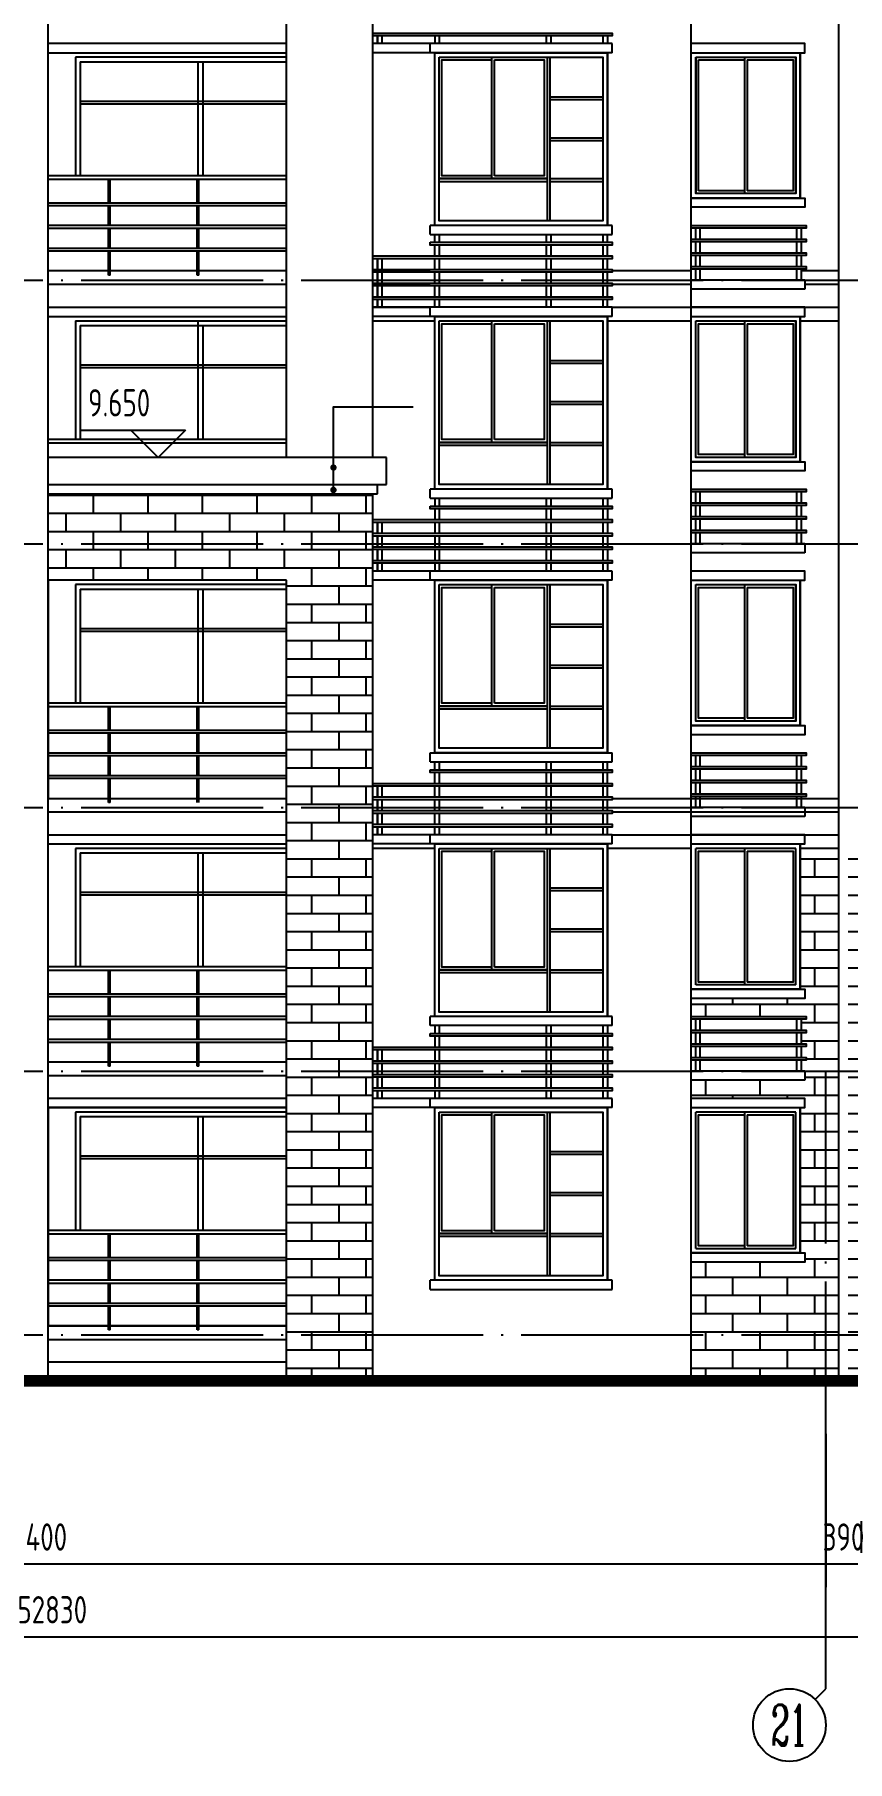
# Model space of a CAD drawing. Extents: x -726032 to 135930, y -151624 to 587044.
# Drawn here: x -485553 to -476615, y 290737 to 309728 of the extents above; entities that cross this region are included whole.
import ezdxf
from ezdxf.enums import TextEntityAlignment as Align

# ---------------------------------------------------------------- set-up
doc = ezdxf.new("R2010")
doc.units = 0
doc.header["$LTSCALE"] = 1000
doc.header["$MEASUREMENT"] = 0
doc.linetypes.add('DOTE', pattern=[2.42, 2, -0.2, 0.02, -0.2])
doc.layers.get('0').update_dxf_attribs({"linetype": 'CONTINUOUS'})
doc.layers.get('DEFPOINTS').update_dxf_attribs({"color": 1, "linetype": 'CONTINUOUS'})
for name, color, linetype in [('AXIS', 245, 'CONTINUOUS'), ('AXIS_TEXT', 7, 'CONTINUOUS'), ('DOTE', 8, 'DOTE'), ('PUB_DIM', 245, 'CONTINUOUS'), ('WINDOW', 155, 'CONTINUOUS'), ('引线', 213, 'CONTINUOUS'), ('栏杆', 126, 'CONTINUOUS'), ('装饰线', 252, 'CONTINUOUS')]:
    doc.layers.add(name, color=color, linetype=linetype)
doc.styles.add('COMPLEX', font='COMPLEX')
doc.styles.add('DIM_FONT', font='isocp.shx', dxfattribs={"width": 0.8})
doc.dimstyles.new('DIMN', dxfattribs={"dimtxt": 300, "dimasz": 1, "dimexe": 250, "dimexo": 300, "dimgap": 150, "dimtad": 1, "dimdec": 0, "dimzin": 0, "dimdsep": 46, "dimtxsty": 'DIM_FONT', "dimcen": 0.09, "dimclrt": 142, "dimadec": 0, "dimazin": 0, "dimtfac": 1, "dimtdec": 0, "dimtix": 1, "dimtmove": 2, "dimatfit": 3, "dimfxl": 1, "dimtolj": 1, "dimtzin": 0, "dimarcsym": 0})

# ---------------------------------------------------------------- blocks, each defined once
blk = doc.blocks.new('*D133')
at = {"layer": 'AXIS', "color": 0, "lineweight": -2, "transparency": 16777216}
for p, q in [((-511773, 293541), (-511773, 291855)), ((-458943, 293541), (-458943, 291855)), ((-458944, 292105), (-511772, 292105))]:
    blk.add_line(p, q, dxfattribs=at)
at = {"layer": 'AXIS', "color": 0, "transparency": 16777216}
for points in [[(-511772, 292105), (-511772, 292105), (-511773, 292105)], [(-458944, 292105), (-458944, 292105), (-458943, 292105)]]:
    blk.add_solid(points, dxfattribs=at)
at = {"layer": 'DEFPOINTS', "color": 0, "transparency": 16777216}
for p in [(-511773, 293841), (-458943, 293841), (-511773, 292105)]:
    blk.add_point(p, dxfattribs=at)
at = {"layer": 'AXIS', "color": 142, "transparency": 16777216, "insert": (-485358, 292405), "char_height": 300, "attachment_point": 5, "style": 'DIM_FONT'}
blk.add_mtext('\\A1;52830', dxfattribs=at)
blk = doc.blocks.new('*D142')
at = {"layer": 'AXIS', "color": 0, "lineweight": -2, "transparency": 16777216}
for p, q in [((-494253, 294341), (-494253, 292655)), ((-476853, 294341), (-476853, 292655)), ((-476854, 292905), (-494252, 292905))]:
    blk.add_line(p, q, dxfattribs=at)
at = {"layer": 'AXIS', "color": 0, "transparency": 16777216}
for points in [[(-494252, 292905), (-494252, 292905), (-494253, 292905)], [(-476854, 292905), (-476854, 292905), (-476853, 292905)]]:
    blk.add_solid(points, dxfattribs=at)
at = {"layer": 'DEFPOINTS', "color": 0, "transparency": 16777216}
for p in [(-494253, 294641), (-476853, 294641), (-494253, 292905)]:
    blk.add_point(p, dxfattribs=at)
at = {"layer": 'AXIS', "color": 142, "transparency": 16777216, "insert": (-485553, 293205), "char_height": 300, "attachment_point": 5, "style": 'DIM_FONT'}
blk.add_mtext('\\A1;17400', dxfattribs=at)
blk = doc.blocks.new('_AXISO2')
blk.add_line((0.354, 0.146), (0.5, 0))
blk.add_circle((0, 0.5), 0.5)
at = {"layer": 'AXIS_TEXT', "style": 'COMPLEX', "width": 1.041667}
blk.add_attdef('A', text='', height=0.56, dxfattribs=at).set_placement((-0.25, 0.22), (0.25, 0.22), align=Align.FIT)
blk = doc.blocks.new('*D143')
at = {"layer": 'AXIS', "color": 0, "lineweight": -2, "transparency": 16777216}
for p, q in [((-476853, 294341), (-476853, 292655)), ((-476463, 294341), (-476463, 292655)), ((-476854, 292905), (-476855, 292905)), ((-476463, 292905), (-476853, 292905)), ((-476462, 292905), (-476461, 292905))]:
    blk.add_line(p, q, dxfattribs=at)
at = {"layer": 'AXIS', "color": 0, "transparency": 16777216}
for points in [[(-476854, 292905), (-476854, 292905), (-476853, 292905)], [(-476462, 292905), (-476462, 292905), (-476463, 292905)]]:
    blk.add_solid(points, dxfattribs=at)
at = {"layer": 'DEFPOINTS', "color": 0, "transparency": 16777216}
for p in [(-476853, 294641), (-476463, 294641), (-476853, 292905)]:
    blk.add_point(p, dxfattribs=at)
at = {"layer": 'AXIS', "color": 142, "transparency": 16777216, "insert": (-476658, 293205), "char_height": 300, "attachment_point": 5, "style": 'DIM_FONT'}
blk.add_mtext('\\A1;390', dxfattribs=at)

msp = doc.modelspace()

# ---------------------------------------------------------------- hatches: boundary and pattern name
at = {"layer": '装饰线'}
h = msp.add_hatch(dxfattribs=at)
h.set_pattern_fill('AR-BRSTD', color=35, scale=75, style=0)
h.set_pattern_definition([(0, (-503804.97, 166246.5), (0, 200.025), []), (90, (-503804.97, 166246.5), (-300, 200.025), [200.025, -200.025])])
h.paths.add_polyline_path([(-481832.9, 304678.3), (-481832.9, 294978.3), (-482782.9, 294978.3), (-482782.9, 303728.3), (-485402.9, 303728.3), (-485402.9, 304678.3)])
h.paths.add_polyline_path([(-485702.9, 303728.3), (-488322.9, 303728.3), (-488322.9, 294978.3), (-489272.9, 294978.3), (-489272.9, 304678.3), (-485702.9, 304678.3)])
h = msp.add_hatch(dxfattribs=at)
h.set_pattern_fill('AR-BRSTD', color=35, scale=75, style=0)
h.set_pattern_definition([(0, (-515673.43, 166246.5), (0, 200.025), []), (90, (-515673.43, 166246.5), (-300, 200.025), [200.025, -200.025])])
h.paths.add_polyline_path([(-476105.7, 298598.3), (-476155.7, 298598.3), (-476155.7, 298628.3), (-476105.7, 298628.3), (-476105.7, 298748.3), (-476155.7, 298748.3), (-476155.7, 298778.3), (-476105.7, 298778.3), (-476105.7, 298898.3), (-476155.7, 298898.3), (-476155.7, 298928.3), (-474892.9, 298928.3), (-474892.9, 299128.3), (-476142.9, 299128.3), (-476142.9, 299228.3), (-476092.9, 299228.3), (-476092.9, 300778.3), (-476607.9, 300778.3), (-476607.9, 294978.3), (-474892.9, 294978.3), (-474892.9, 296228.3), (-476142.9, 296228.3), (-476142.9, 296328.3), (-476092.9, 296328.3), (-476092.9, 297928.3), (-476142.9, 297928.3), (-476142.9, 298028.3), (-474892.9, 298028.3), (-474892.9, 298228.3), (-476142.9, 298228.3), (-476142.9, 298328.3), (-476105.7, 298328.3), (-476105.7, 298448.3), (-476155.7, 298448.3), (-476155.7, 298478.3), (-476105.7, 298478.3)])
h.paths.add_polyline_path([(-477070.1, 298628.3), (-477070.1, 298598.3), (-477120.1, 298598.3), (-477120.1, 298478.3), (-477070.1, 298478.3), (-477070.1, 298448.3), (-477120.1, 298448.3), (-477120.1, 298328.3), (-477082.9, 298328.3), (-477082.9, 298228.3), (-478332.9, 298228.3), (-478332.9, 298028.3), (-477082.9, 298028.3), (-477082.9, 297928.3), (-477132.9, 297928.3), (-477132.9, 296328.3), (-477082.9, 296328.3), (-477082.9, 296228.3), (-478332.9, 296228.3), (-478332.9, 294978.3), (-476707.9, 294978.3), (-476707.9, 300778.3), (-477132.9, 300778.3), (-477132.9, 299228.3), (-477082.9, 299228.3), (-477082.9, 299128.3), (-478332.9, 299128.3), (-478332.9, 298928.3), (-477070.1, 298928.3), (-477070.1, 298898.3), (-477120.1, 298898.3), (-477120.1, 298778.3), (-477070.1, 298778.3), (-477070.1, 298748.3), (-477120.1, 298748.3), (-477120.1, 298628.3)])

# ---------------------------------------------------------------- linework, layer by layer
for p, q in [((-481832.9, 305078.3), (-481832.9, 334728.3)), ((-482782.9, 305078.3), (-482782.9, 332078.3)), ((-476707.9, 294918.3), (-476707.9, 331628.3)), ((-485402.9, 294978.3), (-485402.9, 329828.3)), ((-478332.9, 294978.3), (-478332.9, 328328.3)), ((-482782.9, 309628.3), (-485402.9, 309628.3)), ((-479202.9, 309628.3), (-481832.9, 309628.3)), ((-481202.9, 309528.3), (-481202.9, 309628.3)), ((-479202.9, 309528.3), (-479202.9, 309628.3)), ((-485402.9, 309528.3), (-482782.9, 309528.3)), ((-479202.9, 309528.3), (-481832.9, 309528.3)), ((-478332.9, 309528.3), (-477132.9, 309528.3)), ((-479202.9, 307628.3), (-481202.9, 307628.3)), ((-481202.9, 307528.3), (-481202.9, 307628.3)), ((-481202.9, 307528.3), (-479202.9, 307528.3)), ((-479202.9, 307528.3), (-479202.9, 307628.3)), ((-484741, 307128.3), (-485402.9, 307128.3)), ((-483766, 307128.3), (-484721, 307128.3)), ((-482791, 307128.3), (-483746, 307128.3)), ((-482782.9, 306978.3), (-485402.9, 306978.3)), ((-477082.9, 307028.3), (-478332.9, 307028.3)), ((-477082.9, 306928.3), (-478332.9, 306928.3)), ((-477082.9, 307028.3), (-477082.9, 306928.3)), ((-485402.9, 306728.3), (-482782.9, 306728.3)), ((-479202.9, 306728.3), (-481832.9, 306728.3)), ((-481202.9, 306628.3), (-481202.9, 306728.3)), ((-479202.9, 306628.3), (-479202.9, 306728.3)), ((-485402.9, 306628.3), (-482782.9, 306628.3)), ((-479202.9, 306628.3), (-481832.9, 306628.3)), ((-478332.9, 306628.3), (-477132.9, 306628.3)), ((-481682.9, 305078.3), (-485402.9, 305078.3)), ((-481682.9, 304778.3), (-481682.9, 305078.3)), ((-477132.9, 305028.3), (-478332.9, 305028.3)), ((-485402.9, 304778.3), (-481682.9, 304778.3)), ((-485402.9, 304678.3), (-481782.9, 304678.3)), ((-481832.9, 294978.3), (-481832.9, 304678.3)), ((-481782.9, 304678.3), (-481782.9, 304778.3)), ((-479202.9, 304728.3), (-481202.9, 304728.3)), ((-481202.9, 304628.3), (-481202.9, 304728.3)), ((-481202.9, 304628.3), (-479202.9, 304628.3)), ((-479202.9, 304628.3), (-479202.9, 304728.3)), ((-477082.9, 304128.3), (-478332.9, 304128.3)), ((-477082.9, 304128.3), (-477082.9, 304028.3)), ((-477082.9, 304028.3), (-478332.9, 304028.3)), ((-482782.9, 294978.3), (-482782.9, 303728.3)), ((-479202.9, 303828.3), (-481832.9, 303828.3)), ((-479202.9, 303728.3), (-481832.9, 303728.3)), ((-481202.9, 303728.3), (-481202.9, 303828.3)), ((-479202.9, 303728.3), (-479202.9, 303828.3)), ((-478332.9, 303728.3), (-477132.9, 303728.3)), ((-481202.9, 301828.3), (-479202.9, 301828.3)), ((-481202.9, 301728.3), (-481202.9, 301828.3)), ((-479202.9, 301728.3), (-479202.9, 301828.3)), ((-481202.9, 301728.3), (-479202.9, 301728.3)), ((-477082.9, 301228.3), (-478332.9, 301228.3)), ((-477082.9, 301228.3), (-477082.9, 301128.3)), ((-485402.9, 301178.3), (-482782.9, 301178.3)), ((-477082.9, 301128.3), (-478332.9, 301128.3)), ((-485402.9, 300928.3), (-482782.9, 300928.3)), ((-485402.9, 300828.3), (-482782.9, 300828.3)), ((-479202.9, 300928.3), (-481832.9, 300928.3)), ((-479202.9, 300828.3), (-481832.9, 300828.3)), ((-481202.9, 300828.3), (-481202.9, 300928.3)), ((-479202.9, 300828.3), (-479202.9, 300928.3)), ((-478332.9, 300828.3), (-477132.9, 300828.3)), ((-479202.9, 298928.3), (-481202.9, 298928.3)), ((-481202.9, 298828.3), (-481202.9, 298928.3)), ((-479202.9, 298828.3), (-479202.9, 298928.3)), ((-479202.9, 298828.3), (-481202.9, 298828.3)), ((-482782.9, 298428.3), (-485402.9, 298428.3)), ((-482782.9, 298278.3), (-485402.9, 298278.3)), ((-477082.9, 298328.3), (-478332.9, 298328.3)), ((-477082.9, 298228.3), (-478332.9, 298228.3)), ((-477082.9, 298328.3), (-477082.9, 298228.3)), ((-482782.9, 298028.3), (-485402.9, 298028.3)), ((-479202.9, 298028.3), (-481832.9, 298028.3)), ((-481202.9, 297928.3), (-481202.9, 298028.3)), ((-479202.9, 297928.3), (-479202.9, 298028.3)), ((-485402.9, 297928.3), (-482782.9, 297928.3)), ((-479202.9, 297928.3), (-481832.9, 297928.3)), ((-477132.9, 296328.3), (-478332.9, 296328.3)), ((-481202.9, 295928.3), (-481202.9, 296028.3)), ((-479202.9, 296028.3), (-481202.9, 296028.3)), ((-481202.9, 295928.3), (-479202.9, 295928.3)), ((-479202.9, 295928.3), (-479202.9, 296028.3)), ((-482782.9, 295528.3), (-485402.9, 295528.3)), ((-485402.9, 295378.3), (-482782.9, 295378.3)), ((-482782.9, 295128.3), (-485402.9, 295128.3)), ((-519968.6, 294978.3), (-450006.8, 294978.3))]:
    msp.add_line(p, q)
at = {"color": 253}
msp.add_line((-485402.9, 301328.3), (-482782.9, 301328.3), dxfattribs=at)
for points in [[(-478332.9, 309528.3), (-477082.9, 309528.3), (-477082.9, 309628.3), (-478332.9, 309628.3)], [(-478332.9, 307928.3), (-477082.9, 307928.3), (-477082.9, 307828.3), (-478332.9, 307828.3)], [(-478332.9, 306628.3), (-477082.9, 306628.3), (-477082.9, 306728.3), (-478332.9, 306728.3)], [(-478332.9, 305028.3), (-477082.9, 305028.3), (-477082.9, 304928.3), (-478332.9, 304928.3)], [(-482782.9, 303728.3), (-485402.9, 303728.3), (-485402.9, 301328.3), (-482782.9, 301328.3)], [(-478332.9, 303728.3), (-477082.9, 303728.3), (-477082.9, 303828.3), (-478332.9, 303828.3)], [(-478332.9, 302128.3), (-477082.9, 302128.3), (-477082.9, 302028.3), (-478332.9, 302028.3)], [(-478332.9, 300828.3), (-477082.9, 300828.3), (-477082.9, 300928.3), (-478332.9, 300928.3)], [(-478332.9, 299228.3), (-477082.9, 299228.3), (-477082.9, 299128.3), (-478332.9, 299128.3)], [(-478332.9, 297928.3), (-477082.9, 297928.3), (-477082.9, 298028.3), (-478332.9, 298028.3)], [(-478332.9, 296328.3), (-477082.9, 296328.3), (-477082.9, 296228.3), (-478332.9, 296228.3)]]:
    msp.add_lwpolyline(points)
at = {"color": 136}
msp.add_lwpolyline([(-482782.9, 297928.3), (-485402.9, 297928.3), (-485402.9, 295528.3), (-482782.9, 295528.3)], dxfattribs=at)
at = {"const_width": 120}
msp.add_lwpolyline([(-519968.6, 294918.3), (-450006.8, 294918.3)], dxfattribs=at)
at = {"layer": 'AXIS'}
msp.add_line((-476852.9, 291536.5), (-476852.9, 294641.3), dxfattribs=at)
at = {"layer": 'DOTE'}
for p, q in [((-516500.5, 307028.3), (-454540.3, 307028.3)), ((-516500.5, 304128.3), (-454540.3, 304128.3)), ((-516500.5, 301228.3), (-454540.3, 301228.3)), ((-516500.5, 298328.3), (-454540.3, 298328.3)), ((-476852.9, 294013.9), (-476852.9, 298328.3)), ((-516500.5, 295428.3), (-454540.3, 295428.3))]:
    msp.add_line(p, q, dxfattribs=at)
at = {"layer": 'PUB_DIM'}
for p, q in [((-485050.6, 305378.3), (-483894.7, 305378.3)), ((-484194.7, 305078.3), (-484494.7, 305378.3)), ((-483894.7, 305378.3), (-484194.7, 305078.3))]:
    msp.add_line(p, q, dxfattribs=at)
at = {"layer": 'WINDOW'}
for p, q in [((-485102.9, 309478.3), (-485102.9, 308178.3)), ((-482782.9, 309478.3), (-485102.9, 309478.3)), ((-485052.9, 309428.3), (-485052.9, 308178.3)), ((-485052.9, 309428.3), (-482782.9, 309428.3)), ((-483752.9, 308178.3), (-483752.9, 309428.3)), ((-483702.9, 309428.3), (-483702.9, 308178.3)), ((-481152.9, 307628.3), (-481152.9, 309528.3)), ((-480525.4, 308143.3), (-480525.4, 309478.3)), ((-480495.4, 308173.3), (-480495.4, 309448.3)), ((-479917.9, 309478.3), (-479917.9, 307678.3)), ((-479887.9, 309478.3), (-479887.9, 307678.3)), ((-479252.9, 307628.3), (-479252.9, 309528.3)), ((-478282.9, 309478.3), (-478282.9, 307978.3)), ((-478252.9, 308008.3), (-478252.9, 309448.3)), ((-478252.9, 309448.3), (-477747.9, 309448.3)), ((-477747.9, 309478.3), (-477747.9, 307978.3)), ((-477717.9, 309448.3), (-477717.9, 308008.3)), ((-477182.9, 307978.3), (-477182.9, 309478.3)), ((-477132.9, 307928.3), (-477132.9, 309528.3)), ((-482782.9, 308993.3), (-485052.9, 308993.3)), ((-479887.9, 309043.3), (-479302.9, 309043.3)), ((-479887.9, 309013.3), (-479302.9, 309013.3)), ((-482782.9, 308963.3), (-485052.9, 308963.3)), ((-479887.9, 308593.3), (-479302.9, 308593.3)), ((-479887.9, 308563.3), (-479302.9, 308563.3)), ((-481102.9, 308143.3), (-479917.9, 308143.3)), ((-481102.9, 308113.3), (-479917.9, 308113.3)), ((-479887.9, 308143.3), (-479302.9, 308143.3)), ((-479887.9, 308113.3), (-479302.9, 308113.3)), ((-477747.9, 308008.3), (-478252.9, 308008.3)), ((-485102.9, 306578.3), (-482782.9, 306578.3)), ((-485102.9, 306578.3), (-485102.9, 305278.3)), ((-485052.9, 306528.3), (-482782.9, 306528.3)), ((-485052.9, 306528.3), (-485052.9, 305278.3)), ((-483752.9, 305278.3), (-483752.9, 306578.3)), ((-483702.9, 306528.3), (-483702.9, 305278.3)), ((-481152.9, 304728.3), (-481152.9, 306628.3)), ((-480525.4, 305243.3), (-480525.4, 306578.3)), ((-480495.4, 305273.3), (-480495.4, 306548.3)), ((-479917.9, 306578.3), (-479917.9, 304778.3)), ((-479887.9, 306578.3), (-479887.9, 304778.3)), ((-479252.9, 304728.3), (-479252.9, 306628.3)), ((-477747.9, 306578.3), (-477747.9, 305078.3)), ((-477717.9, 306548.3), (-477717.9, 305108.3)), ((-477182.9, 305078.3), (-477182.9, 306578.3)), ((-477132.9, 305028.3), (-477132.9, 306628.3)), ((-479887.9, 306143.3), (-479302.9, 306143.3)), ((-482782.9, 306093.3), (-485052.9, 306093.3)), ((-482782.9, 306063.3), (-485052.9, 306063.3)), ((-479887.9, 306113.3), (-479302.9, 306113.3)), ((-479887.9, 305693.3), (-479302.9, 305693.3)), ((-479887.9, 305663.3), (-479302.9, 305663.3)), ((-481102.9, 305243.3), (-479917.9, 305243.3)), ((-481102.9, 305213.3), (-479917.9, 305213.3)), ((-479887.9, 305243.3), (-479302.9, 305243.3)), ((-479887.9, 305213.3), (-479302.9, 305213.3)), ((-482782.9, 303678.3), (-485102.9, 303678.3)), ((-485102.9, 303678.3), (-485102.9, 302378.3)), ((-481152.9, 301828.3), (-481152.9, 303728.3)), ((-480525.4, 302343.3), (-480525.4, 303678.3)), ((-479917.9, 303678.3), (-479917.9, 301878.3)), ((-479887.9, 303678.3), (-479887.9, 301878.3)), ((-479252.9, 301828.3), (-479252.9, 303728.3)), ((-478282.9, 302178.3), (-478282.9, 303678.3)), ((-477747.9, 303678.3), (-477747.9, 302178.3)), ((-477182.9, 302178.3), (-477182.9, 303678.3)), ((-477132.9, 302128.3), (-477132.9, 303728.3)), ((-485052.9, 303628.3), (-482782.9, 303628.3)), ((-485052.9, 303628.3), (-485052.9, 302378.3)), ((-483752.9, 302378.3), (-483752.9, 303628.3)), ((-483702.9, 303628.3), (-483702.9, 302378.3)), ((-480495.4, 302373.3), (-480495.4, 303648.3)), ((-477717.9, 303648.3), (-477717.9, 302208.3)), ((-482782.9, 303193.3), (-485052.9, 303193.3)), ((-482782.9, 303163.3), (-485052.9, 303163.3)), ((-479887.9, 303243.3), (-479302.9, 303243.3)), ((-479887.9, 303213.3), (-479302.9, 303213.3)), ((-479887.9, 302793.3), (-479302.9, 302793.3)), ((-479887.9, 302763.3), (-479302.9, 302763.3)), ((-481102.9, 302343.3), (-479917.9, 302343.3)), ((-481102.9, 302313.3), (-479917.9, 302313.3)), ((-479887.9, 302343.3), (-479302.9, 302343.3)), ((-479887.9, 302313.3), (-479302.9, 302313.3)), ((-481152.9, 298928.3), (-481152.9, 300828.3)), ((-479252.9, 298928.3), (-479252.9, 300828.3)), ((-477132.9, 299228.3), (-477132.9, 300828.3)), ((-482782.9, 300778.3), (-485102.9, 300778.3)), ((-485102.9, 300778.3), (-485102.9, 299478.3)), ((-485052.9, 300728.3), (-482782.9, 300728.3)), ((-485052.9, 300728.3), (-485052.9, 299478.3)), ((-483752.9, 299478.3), (-483752.9, 300728.3)), ((-483702.9, 300728.3), (-483702.9, 299478.3)), ((-480525.4, 299443.3), (-480525.4, 300778.3)), ((-480495.4, 299473.3), (-480495.4, 300748.3)), ((-479917.9, 300778.3), (-479917.9, 298978.3)), ((-479887.9, 300778.3), (-479887.9, 298978.3)), ((-478282.9, 299278.3), (-478282.9, 300778.3)), ((-477182.9, 300778.3), (-478282.9, 300778.3)), ((-477747.9, 300778.3), (-477747.9, 299278.3)), ((-477717.9, 300748.3), (-477717.9, 299308.3)), ((-477182.9, 299278.3), (-477182.9, 300778.3)), ((-482782.9, 300293.3), (-485052.9, 300293.3)), ((-482782.9, 300263.3), (-485052.9, 300263.3)), ((-479887.9, 300343.3), (-479302.9, 300343.3)), ((-479887.9, 300313.3), (-479302.9, 300313.3)), ((-479887.9, 299893.3), (-479302.9, 299893.3)), ((-479887.9, 299863.3), (-479302.9, 299863.3)), ((-481102.9, 299443.3), (-479917.9, 299443.3)), ((-481102.9, 299413.3), (-479917.9, 299413.3)), ((-479887.9, 299443.3), (-479302.9, 299443.3)), ((-479887.9, 299413.3), (-479302.9, 299413.3)), ((-477182.9, 299278.3), (-478282.9, 299278.3)), ((-482782.9, 297878.3), (-485102.9, 297878.3)), ((-485102.9, 297878.3), (-485102.9, 296578.3)), ((-485052.9, 297828.3), (-482782.9, 297828.3)), ((-485052.9, 297828.3), (-485052.9, 296578.3)), ((-483752.9, 296578.3), (-483752.9, 297828.3)), ((-483702.9, 297828.3), (-483702.9, 296578.3)), ((-481152.9, 296028.3), (-481152.9, 297928.3)), ((-480525.4, 296543.3), (-480525.4, 297878.3)), ((-480495.4, 296573.3), (-480495.4, 297848.3)), ((-479917.9, 297878.3), (-479917.9, 296078.3)), ((-479887.9, 297878.3), (-479887.9, 296078.3)), ((-479252.9, 296028.3), (-479252.9, 297928.3)), ((-478282.9, 296378.3), (-478282.9, 297878.3)), ((-477182.9, 297878.3), (-478282.9, 297878.3)), ((-477747.9, 297878.3), (-477747.9, 296378.3)), ((-477717.9, 297848.3), (-477717.9, 296408.3)), ((-477182.9, 296378.3), (-477182.9, 297878.3)), ((-477132.9, 296328.3), (-477132.9, 297928.3)), ((-479887.9, 297443.3), (-479302.9, 297443.3)), ((-479887.9, 297413.3), (-479302.9, 297413.3)), ((-482782.9, 297393.3), (-485052.9, 297393.3)), ((-482782.9, 297363.3), (-485052.9, 297363.3)), ((-479887.9, 296993.3), (-479302.9, 296993.3)), ((-479887.9, 296963.3), (-479302.9, 296963.3)), ((-481102.9, 296543.3), (-479917.9, 296543.3)), ((-481102.9, 296513.3), (-479917.9, 296513.3)), ((-479887.9, 296543.3), (-479302.9, 296543.3)), ((-479887.9, 296513.3), (-479302.9, 296513.3)), ((-478282.9, 296378.3), (-477182.9, 296378.3))]:
    msp.add_line(p, q, dxfattribs=at)
for points in [[(-481152.9, 309528.3), (-479252.9, 309528.3), (-479252.9, 307628.3), (-481152.9, 307628.3)], [(-481102.9, 309478.3), (-479302.9, 309478.3), (-479302.9, 307678.3), (-481102.9, 307678.3)], [(-481102.9, 309478.3), (-479917.9, 309478.3), (-479917.9, 308143.3), (-481102.9, 308143.3)], [(-478332.9, 309528.3), (-477132.9, 309528.3), (-477132.9, 307928.3), (-478332.9, 307928.3)], [(-478282.9, 309478.3), (-477182.9, 309478.3), (-477182.9, 307978.3), (-478282.9, 307978.3)], [(-481152.9, 306628.3), (-479252.9, 306628.3), (-479252.9, 304728.3), (-481152.9, 304728.3)], [(-481152.9, 306628.3), (-479252.9, 306628.3), (-479252.9, 304728.3), (-481152.9, 304728.3)], [(-481102.9, 306578.3), (-479917.9, 306578.3), (-479917.9, 305243.3), (-481102.9, 305243.3)], [(-481102.9, 306578.3), (-479302.9, 306578.3), (-479302.9, 304778.3), (-481102.9, 304778.3)], [(-478332.9, 306628.3), (-477132.9, 306628.3), (-477132.9, 305028.3), (-478332.9, 305028.3)], [(-478282.9, 306578.3), (-477182.9, 306578.3), (-477182.9, 305078.3), (-478282.9, 305078.3)], [(-481152.9, 303728.3), (-479252.9, 303728.3), (-479252.9, 301828.3), (-481152.9, 301828.3)], [(-481152.9, 303728.3), (-479252.9, 303728.3), (-479252.9, 301828.3), (-481152.9, 301828.3)], [(-481102.9, 303678.3), (-479302.9, 303678.3), (-479302.9, 301878.3), (-481102.9, 301878.3)], [(-481102.9, 303678.3), (-479917.9, 303678.3), (-479917.9, 302343.3), (-481102.9, 302343.3)], [(-478332.9, 303728.3), (-477132.9, 303728.3), (-477132.9, 302128.3), (-478332.9, 302128.3)], [(-478282.9, 303678.3), (-477182.9, 303678.3), (-477182.9, 302178.3), (-478282.9, 302178.3)], [(-481152.9, 300828.3), (-479252.9, 300828.3), (-479252.9, 298928.3), (-481152.9, 298928.3)], [(-481152.9, 300828.3), (-479252.9, 300828.3), (-479252.9, 298928.3), (-481152.9, 298928.3)], [(-478332.9, 300828.3), (-477132.9, 300828.3), (-477132.9, 299228.3), (-478332.9, 299228.3)], [(-481102.9, 300778.3), (-479302.9, 300778.3), (-479302.9, 298978.3), (-481102.9, 298978.3)], [(-481102.9, 300778.3), (-479917.9, 300778.3), (-479917.9, 299443.3), (-481102.9, 299443.3)], [(-481152.9, 297928.3), (-479252.9, 297928.3), (-479252.9, 296028.3), (-481152.9, 296028.3)], [(-481152.9, 297928.3), (-479252.9, 297928.3), (-479252.9, 296028.3), (-481152.9, 296028.3)], [(-481102.9, 297878.3), (-479302.9, 297878.3), (-479302.9, 296078.3), (-481102.9, 296078.3)], [(-481102.9, 297878.3), (-479917.9, 297878.3), (-479917.9, 296543.3), (-481102.9, 296543.3)], [(-478332.9, 297928.3), (-477132.9, 297928.3), (-477132.9, 296328.3), (-478332.9, 296328.3)]]:
    msp.add_lwpolyline(points, close=True, dxfattribs=at)
for points in [[(-480525.4, 308173.3), (-481072.9, 308173.3), (-481072.9, 309448.3), (-480525.4, 309448.3)], [(-480495.4, 309448.3), (-479947.9, 309448.3), (-479947.9, 308173.3), (-480495.4, 308173.3)], [(-477717.9, 309448.3), (-477212.9, 309448.3), (-477212.9, 308008.3), (-477717.9, 308008.3)], [(-480525.4, 305273.3), (-481072.9, 305273.3), (-481072.9, 306548.3), (-480525.4, 306548.3)], [(-480495.4, 306548.3), (-479947.9, 306548.3), (-479947.9, 305273.3), (-480495.4, 305273.3)], [(-477747.9, 305108.3), (-478252.9, 305108.3), (-478252.9, 306548.3), (-477747.9, 306548.3)], [(-477717.9, 306548.3), (-477212.9, 306548.3), (-477212.9, 305108.3), (-477717.9, 305108.3)], [(-480525.4, 302373.3), (-481072.9, 302373.3), (-481072.9, 303648.3), (-480525.4, 303648.3)], [(-480495.4, 303648.3), (-479947.9, 303648.3), (-479947.9, 302373.3), (-480495.4, 302373.3)], [(-477747.9, 302208.3), (-478252.9, 302208.3), (-478252.9, 303648.3), (-477747.9, 303648.3)], [(-477717.9, 303648.3), (-477212.9, 303648.3), (-477212.9, 302208.3), (-477717.9, 302208.3)], [(-480525.4, 299473.3), (-481072.9, 299473.3), (-481072.9, 300748.3), (-480525.4, 300748.3)], [(-480495.4, 300748.3), (-479947.9, 300748.3), (-479947.9, 299473.3), (-480495.4, 299473.3)], [(-477747.9, 299308.3), (-478252.9, 299308.3), (-478252.9, 300748.3), (-477747.9, 300748.3)], [(-477717.9, 300748.3), (-477212.9, 300748.3), (-477212.9, 299308.3), (-477717.9, 299308.3)], [(-480525.4, 296573.3), (-481072.9, 296573.3), (-481072.9, 297848.3), (-480525.4, 297848.3)], [(-480495.4, 297848.3), (-479947.9, 297848.3), (-479947.9, 296573.3), (-480495.4, 296573.3)], [(-477747.9, 296408.3), (-478252.9, 296408.3), (-478252.9, 297848.3), (-477747.9, 297848.3)], [(-477717.9, 297848.3), (-477212.9, 297848.3), (-477212.9, 296408.3), (-477717.9, 296408.3)]]:
    msp.add_lwpolyline(points, dxfattribs=at)
at = {"layer": '引线'}
msp.add_lwpolyline([(-482266.5, 304719.3), (-482266.5, 305635.4), (-481388.6, 305635.4)], dxfattribs=at)
at = {"layer": '引线', "const_width": 34.8}
for points in [[(-482284.1, 304965.8, 1), (-482248.9, 304965.8, 1)], [(-482284.1, 304719.3, 1), (-482248.9, 304719.3, 1)]]:
    msp.add_lwpolyline(points, format="xyb", close=True, dxfattribs=at)
at = {"layer": '栏杆'}
for p, q in [((-481782.9, 309628.3), (-481782.9, 309713)), ((-481782.9, 309713), (-481782.9, 309628.3)), ((-481732.9, 309713), (-481732.9, 309628.3)), ((-481152.9, 309713), (-481152.9, 309628.3)), ((-481102.9, 309713), (-481102.9, 309628.3)), ((-479927.9, 309713), (-479927.9, 309628.3)), ((-479877.9, 309713), (-479877.9, 309628.3)), ((-479302.9, 309713), (-479302.9, 309628.3)), ((-479252.9, 309713), (-479252.9, 309628.3)), ((-485402.9, 308178.3), (-482782.9, 308178.3)), ((-485402.9, 308138.3), (-482782.9, 308138.3)), ((-484741, 307878.3), (-484741, 308138.3)), ((-484721, 307878.3), (-484721, 308138.3)), ((-483766, 307878.3), (-483766, 308138.3)), ((-483746, 307878.3), (-483746, 308138.3)), ((-485402.9, 307878.3), (-482782.9, 307878.3)), ((-485402.9, 307848.3), (-482782.9, 307848.3)), ((-484741, 307628.3), (-484741, 307848.3)), ((-484721, 307628.3), (-484721, 307848.3)), ((-483766, 307628.3), (-483766, 307848.3)), ((-483746, 307628.3), (-483746, 307848.3)), ((-482782.9, 307628.3), (-485402.9, 307628.3)), ((-485402.9, 307598.3), (-482782.9, 307598.3)), ((-484741, 307378.3), (-484741, 307598.3)), ((-484721, 307378.3), (-484721, 307598.3)), ((-483766, 307378.3), (-483766, 307598.3)), ((-483746, 307378.3), (-483746, 307598.3)), ((-481152.9, 307443.6), (-481152.9, 307528.3)), ((-481102.9, 307528.3), (-481102.9, 307443.6)), ((-479927.9, 307528.3), (-479927.9, 307443.6)), ((-479877.9, 307528.3), (-479877.9, 307443.6)), ((-479302.9, 307528.3), (-479302.9, 307443.6)), ((-479252.9, 307443.6), (-479252.9, 307528.3)), ((-478282.9, 307478.3), (-478282.9, 307598.3)), ((-478232.9, 307478.3), (-478232.9, 307598.3)), ((-477170.1, 307478.3), (-477170.1, 307598.3)), ((-477120.1, 307478.3), (-477120.1, 307598.3)), ((-485402.9, 307378.3), (-482782.9, 307378.3)), ((-485402.9, 307348.3), (-482782.9, 307348.3)), ((-484741, 307082.8), (-484741, 307348.3)), ((-484721, 307082.8), (-484721, 307348.3)), ((-483766, 307082.8), (-483766, 307348.3)), ((-483746, 307082.8), (-483746, 307348.3)), ((-481152.9, 307293), (-481152.9, 307413)), ((-481102.9, 307413), (-481102.9, 307293)), ((-479927.9, 307413), (-479927.9, 307293)), ((-479877.9, 307413), (-479877.9, 307293)), ((-479302.9, 307413), (-479302.9, 307293)), ((-479252.9, 307293), (-479252.9, 307413)), ((-478282.9, 307328.3), (-478282.9, 307448.3)), ((-478282.9, 307178.3), (-478282.9, 307298.3)), ((-478232.9, 307328.3), (-478232.9, 307448.3)), ((-478232.9, 307178.3), (-478232.9, 307298.3)), ((-477170.1, 307328.3), (-477170.1, 307448.3)), ((-477170.1, 307178.3), (-477170.1, 307298.3)), ((-477120.1, 307328.3), (-477120.1, 307448.3)), ((-477120.1, 307178.3), (-477120.1, 307298.3)), ((-481782.9, 307143), (-481782.9, 307263)), ((-481782.9, 307263), (-481782.9, 307143)), ((-481782.9, 306993), (-481782.9, 307113)), ((-481782.9, 307113), (-481782.9, 306993)), ((-481732.9, 307263), (-481732.9, 307143)), ((-481732.9, 307113), (-481732.9, 306993)), ((-481152.9, 307143), (-481152.9, 307263)), ((-481152.9, 306993), (-481152.9, 307113)), ((-481102.9, 307263), (-481102.9, 307143)), ((-481102.9, 307113), (-481102.9, 306993)), ((-479927.9, 307263), (-479927.9, 307143)), ((-479927.9, 307113), (-479927.9, 306993)), ((-479877.9, 307263), (-479877.9, 307143)), ((-479877.9, 307113), (-479877.9, 306993)), ((-479302.9, 307263), (-479302.9, 307143)), ((-479302.9, 307113), (-479302.9, 306993)), ((-479252.9, 307143), (-479252.9, 307263)), ((-479252.9, 306993), (-479252.9, 307113)), ((-478282.9, 307028.3), (-478282.9, 307148.3)), ((-478232.9, 307028.3), (-478232.9, 307148.3)), ((-477170.1, 307028.3), (-477170.1, 307148.3)), ((-477120.1, 307028.3), (-477120.1, 307148.3)), ((-484721, 307082.8), (-484741, 307082.8)), ((-483746, 307082.8), (-483766, 307082.8)), ((-481782.9, 306843), (-481782.9, 306963)), ((-481782.9, 306963), (-481782.9, 306843)), ((-481732.9, 306963), (-481732.9, 306843)), ((-481152.9, 306843), (-481152.9, 306963)), ((-481102.9, 306963), (-481102.9, 306843)), ((-479927.9, 306963), (-479927.9, 306843)), ((-479877.9, 306963), (-479877.9, 306843)), ((-479302.9, 306963), (-479302.9, 306843)), ((-479252.9, 306843), (-479252.9, 306963)), ((-481782.9, 306728.3), (-481782.9, 306813)), ((-481782.9, 306813), (-481782.9, 306728.3)), ((-481732.9, 306813), (-481732.9, 306728.3)), ((-481152.9, 306728.3), (-481152.9, 306813)), ((-481102.9, 306813), (-481102.9, 306728.3)), ((-479927.9, 306813), (-479927.9, 306728.3)), ((-479877.9, 306813), (-479877.9, 306728.3)), ((-479302.9, 306813), (-479302.9, 306728.3)), ((-479252.9, 306728.3), (-479252.9, 306813)), ((-485402.9, 305278.3), (-482782.9, 305278.3)), ((-485402.9, 305238.3), (-482782.9, 305238.3)), ((-481152.9, 304628.3), (-481152.9, 304543.6)), ((-481102.9, 304628.3), (-481102.9, 304543.6)), ((-479927.9, 304628.3), (-479927.9, 304543.6)), ((-479877.9, 304628.3), (-479877.9, 304543.6)), ((-479302.9, 304628.3), (-479302.9, 304543.6)), ((-479252.9, 304628.3), (-479252.9, 304543.6)), ((-478282.9, 304578.3), (-478282.9, 304698.3)), ((-478232.9, 304578.3), (-478232.9, 304698.3)), ((-477170.1, 304578.3), (-477170.1, 304698.3)), ((-477120.1, 304578.3), (-477120.1, 304698.3)), ((-481152.9, 304513), (-481152.9, 304393)), ((-481102.9, 304513), (-481102.9, 304393)), ((-479927.9, 304513), (-479927.9, 304393)), ((-479877.9, 304513), (-479877.9, 304393)), ((-479302.9, 304513), (-479302.9, 304393)), ((-479252.9, 304513), (-479252.9, 304393)), ((-478282.9, 304428.3), (-478282.9, 304548.3)), ((-478232.9, 304428.3), (-478232.9, 304548.3)), ((-477170.1, 304428.3), (-477170.1, 304548.3)), ((-477120.1, 304428.3), (-477120.1, 304548.3)), ((-481782.9, 304243), (-481782.9, 304363)), ((-481782.9, 304363), (-481782.9, 304243)), ((-481732.9, 304363), (-481732.9, 304243)), ((-481152.9, 304363), (-481152.9, 304243)), ((-481102.9, 304363), (-481102.9, 304243)), ((-479927.9, 304363), (-479927.9, 304243)), ((-479877.9, 304363), (-479877.9, 304243)), ((-479302.9, 304363), (-479302.9, 304243)), ((-479252.9, 304363), (-479252.9, 304243)), ((-478282.9, 304278.3), (-478282.9, 304398.3)), ((-478282.9, 304128.3), (-478282.9, 304248.3)), ((-478232.9, 304278.3), (-478232.9, 304398.3)), ((-478232.9, 304128.3), (-478232.9, 304248.3)), ((-477170.1, 304278.3), (-477170.1, 304398.3)), ((-477170.1, 304128.3), (-477170.1, 304248.3)), ((-477120.1, 304278.3), (-477120.1, 304398.3)), ((-477120.1, 304128.3), (-477120.1, 304248.3)), ((-481782.9, 304093), (-481782.9, 304213)), ((-481782.9, 304213), (-481782.9, 304093)), ((-481782.9, 303943), (-481782.9, 304063)), ((-481782.9, 304063), (-481782.9, 303943)), ((-481732.9, 304213), (-481732.9, 304093)), ((-481732.9, 304063), (-481732.9, 303943)), ((-481152.9, 304213), (-481152.9, 304093)), ((-481152.9, 304063), (-481152.9, 303943)), ((-481102.9, 304213), (-481102.9, 304093)), ((-481102.9, 304063), (-481102.9, 303943)), ((-479927.9, 304213), (-479927.9, 304093)), ((-479927.9, 304063), (-479927.9, 303943)), ((-479877.9, 304213), (-479877.9, 304093)), ((-479877.9, 304063), (-479877.9, 303943)), ((-479302.9, 304213), (-479302.9, 304093)), ((-479302.9, 304063), (-479302.9, 303943)), ((-479252.9, 304213), (-479252.9, 304093)), ((-479252.9, 304063), (-479252.9, 303943)), ((-481782.9, 303828.3), (-481782.9, 303913)), ((-481782.9, 303913), (-481782.9, 303828.3)), ((-481732.9, 303913), (-481732.9, 303828.3)), ((-481152.9, 303913), (-481152.9, 303828.3)), ((-481102.9, 303913), (-481102.9, 303828.3)), ((-479927.9, 303913), (-479927.9, 303828.3)), ((-479877.9, 303913), (-479877.9, 303828.3)), ((-479302.9, 303913), (-479302.9, 303828.3)), ((-479252.9, 303913), (-479252.9, 303828.3)), ((-485402.9, 302378.3), (-482782.9, 302378.3)), ((-485402.9, 302338.3), (-482782.9, 302338.3)), ((-484741, 302078.3), (-484741, 302338.3)), ((-484721, 302078.3), (-484721, 302338.3)), ((-483766, 302078.3), (-483766, 302338.3)), ((-483746, 302078.3), (-483746, 302338.3)), ((-485402.9, 302078.3), (-482782.9, 302078.3)), ((-485402.9, 302048.3), (-482782.9, 302048.3)), ((-484741, 301828.3), (-484741, 302048.3)), ((-484721, 301828.3), (-484721, 302048.3)), ((-483766, 301828.3), (-483766, 302048.3)), ((-483746, 301828.3), (-483746, 302048.3)), ((-485402.9, 301828.3), (-482782.9, 301828.3)), ((-485402.9, 301798.3), (-482782.9, 301798.3)), ((-484741, 301578.3), (-484741, 301798.3)), ((-484721, 301578.3), (-484721, 301798.3)), ((-483766, 301578.3), (-483766, 301798.3)), ((-483746, 301578.3), (-483746, 301798.3)), ((-478282.9, 301678.3), (-478282.9, 301798.3)), ((-478232.9, 301678.3), (-478232.9, 301798.3)), ((-477170.1, 301678.3), (-477170.1, 301798.3)), ((-477120.1, 301678.3), (-477120.1, 301798.3)), ((-481152.9, 301643.6), (-481152.9, 301728.3)), ((-481152.9, 301493), (-481152.9, 301613)), ((-481102.9, 301728.3), (-481102.9, 301643.6)), ((-481102.9, 301613), (-481102.9, 301493)), ((-479927.9, 301728.3), (-479927.9, 301643.6)), ((-479927.9, 301613), (-479927.9, 301493)), ((-479877.9, 301728.3), (-479877.9, 301643.6)), ((-479877.9, 301613), (-479877.9, 301493)), ((-479302.9, 301728.3), (-479302.9, 301643.6)), ((-479302.9, 301613), (-479302.9, 301493)), ((-479252.9, 301643.6), (-479252.9, 301728.3)), ((-479252.9, 301493), (-479252.9, 301613)), ((-478282.9, 301528.3), (-478282.9, 301648.3)), ((-478232.9, 301528.3), (-478232.9, 301648.3)), ((-477170.1, 301528.3), (-477170.1, 301648.3)), ((-477120.1, 301528.3), (-477120.1, 301648.3)), ((-485402.9, 301578.3), (-482782.9, 301578.3)), ((-485402.9, 301548.3), (-482782.9, 301548.3)), ((-484741, 301282.8), (-484741, 301548.3)), ((-484721, 301282.8), (-484721, 301548.3)), ((-483766, 301282.8), (-483766, 301548.3)), ((-483746, 301282.8), (-483746, 301548.3)), ((-481782.9, 301343), (-481782.9, 301463)), ((-481782.9, 301463), (-481782.9, 301343)), ((-481732.9, 301463), (-481732.9, 301343)), ((-481152.9, 301343), (-481152.9, 301463)), ((-481102.9, 301463), (-481102.9, 301343)), ((-479927.9, 301463), (-479927.9, 301343)), ((-479877.9, 301463), (-479877.9, 301343)), ((-479302.9, 301463), (-479302.9, 301343)), ((-479252.9, 301343), (-479252.9, 301463)), ((-478282.9, 301378.3), (-478282.9, 301498.3)), ((-478232.9, 301378.3), (-478232.9, 301498.3)), ((-477170.1, 301378.3), (-477170.1, 301498.3)), ((-477120.1, 301378.3), (-477120.1, 301498.3)), ((-484721, 301282.8), (-484741, 301282.8)), ((-481782.9, 301193), (-481782.9, 301313)), ((-481782.9, 301313), (-481782.9, 301193)), ((-481732.9, 301313), (-481732.9, 301193)), ((-481152.9, 301193), (-481152.9, 301313)), ((-481102.9, 301313), (-481102.9, 301193)), ((-479927.9, 301313), (-479927.9, 301193)), ((-479877.9, 301313), (-479877.9, 301193)), ((-479302.9, 301313), (-479302.9, 301193)), ((-479252.9, 301193), (-479252.9, 301313)), ((-478282.9, 301228.3), (-478282.9, 301348.3)), ((-478232.9, 301228.3), (-478232.9, 301348.3)), ((-477170.1, 301228.3), (-477170.1, 301348.3)), ((-477120.1, 301228.3), (-477120.1, 301348.3)), ((-481782.9, 301043), (-481782.9, 301163)), ((-481782.9, 301163), (-481782.9, 301043)), ((-481732.9, 301163), (-481732.9, 301043)), ((-481152.9, 301043), (-481152.9, 301163)), ((-481102.9, 301163), (-481102.9, 301043)), ((-479927.9, 301163), (-479927.9, 301043)), ((-479877.9, 301163), (-479877.9, 301043)), ((-479302.9, 301163), (-479302.9, 301043)), ((-479252.9, 301043), (-479252.9, 301163)), ((-481782.9, 300928.3), (-481782.9, 301013)), ((-481782.9, 301013), (-481782.9, 300928.3)), ((-481732.9, 301013), (-481732.9, 300928.3)), ((-481152.9, 300928.3), (-481152.9, 301013)), ((-481102.9, 301013), (-481102.9, 300928.3)), ((-479927.9, 301013), (-479927.9, 300928.3)), ((-479877.9, 301013), (-479877.9, 300928.3)), ((-479302.9, 301013), (-479302.9, 300928.3)), ((-479252.9, 300928.3), (-479252.9, 301013)), ((-485402.9, 299478.3), (-482782.9, 299478.3)), ((-485402.9, 299438.3), (-482782.9, 299438.3)), ((-484741, 299178.3), (-484741, 299438.3)), ((-484721, 299178.3), (-484721, 299438.3)), ((-483766, 299178.3), (-483766, 299438.3)), ((-483746, 299178.3), (-483746, 299438.3)), ((-485402.9, 299178.3), (-482782.9, 299178.3)), ((-485402.9, 299148.3), (-482782.9, 299148.3)), ((-484741, 298928.3), (-484741, 299148.3)), ((-484721, 298928.3), (-484721, 299148.3)), ((-483766, 298928.3), (-483766, 299148.3)), ((-483746, 298928.3), (-483746, 299148.3)), ((-482782.9, 298928.3), (-485402.9, 298928.3)), ((-485402.9, 298898.3), (-482782.9, 298898.3)), ((-484741, 298678.3), (-484741, 298898.3)), ((-484721, 298678.3), (-484721, 298898.3)), ((-483766, 298678.3), (-483766, 298898.3)), ((-483746, 298678.3), (-483746, 298898.3)), ((-481152.9, 298828.3), (-481152.9, 298743.6)), ((-481102.9, 298828.3), (-481102.9, 298743.6)), ((-479927.9, 298828.3), (-479927.9, 298743.6)), ((-479877.9, 298828.3), (-479877.9, 298743.6)), ((-479302.9, 298828.3), (-479302.9, 298743.6)), ((-479252.9, 298828.3), (-479252.9, 298743.6)), ((-478282.9, 298778.3), (-478282.9, 298898.3)), ((-478282.9, 298628.3), (-478282.9, 298748.3)), ((-478232.9, 298778.3), (-478232.9, 298898.3)), ((-478232.9, 298628.3), (-478232.9, 298748.3)), ((-477170.1, 298778.3), (-477170.1, 298898.3)), ((-477170.1, 298628.3), (-477170.1, 298748.3)), ((-477120.1, 298778.3), (-477120.1, 298898.3)), ((-477120.1, 298628.3), (-477120.1, 298748.3)), ((-485402.9, 298678.3), (-482782.9, 298678.3)), ((-485402.9, 298648.3), (-482782.9, 298648.3)), ((-484741, 298382.8), (-484741, 298648.3)), ((-484721, 298382.8), (-484721, 298648.3)), ((-483766, 298382.8), (-483766, 298648.3)), ((-483746, 298382.8), (-483746, 298648.3)), ((-481782.9, 298443), (-481782.9, 298563)), ((-481782.9, 298563), (-481782.9, 298443)), ((-481732.9, 298563), (-481732.9, 298443)), ((-481152.9, 298713), (-481152.9, 298593)), ((-481152.9, 298563), (-481152.9, 298443)), ((-481102.9, 298713), (-481102.9, 298593)), ((-481102.9, 298563), (-481102.9, 298443)), ((-479927.9, 298713), (-479927.9, 298593)), ((-479927.9, 298563), (-479927.9, 298443)), ((-479877.9, 298713), (-479877.9, 298593)), ((-479877.9, 298563), (-479877.9, 298443)), ((-479302.9, 298713), (-479302.9, 298593)), ((-479302.9, 298563), (-479302.9, 298443)), ((-479252.9, 298713), (-479252.9, 298593)), ((-479252.9, 298563), (-479252.9, 298443)), ((-478282.9, 298478.3), (-478282.9, 298598.3)), ((-478232.9, 298478.3), (-478232.9, 298598.3)), ((-477170.1, 298478.3), (-477170.1, 298598.3)), ((-477120.1, 298478.3), (-477120.1, 298598.3)), ((-484721, 298382.8), (-484741, 298382.8)), ((-483746, 298382.8), (-483766, 298382.8)), ((-481782.9, 298293), (-481782.9, 298413)), ((-481782.9, 298413), (-481782.9, 298293)), ((-481732.9, 298413), (-481732.9, 298293)), ((-481152.9, 298413), (-481152.9, 298293)), ((-481102.9, 298413), (-481102.9, 298293)), ((-479927.9, 298413), (-479927.9, 298293)), ((-479877.9, 298413), (-479877.9, 298293)), ((-479302.9, 298413), (-479302.9, 298293)), ((-479252.9, 298413), (-479252.9, 298293)), ((-478282.9, 298328.3), (-478282.9, 298448.3)), ((-478232.9, 298328.3), (-478232.9, 298448.3)), ((-477170.1, 298328.3), (-477170.1, 298448.3)), ((-477120.1, 298328.3), (-477120.1, 298448.3)), ((-481782.9, 298143), (-481782.9, 298263)), ((-481782.9, 298263), (-481782.9, 298143)), ((-481732.9, 298263), (-481732.9, 298143)), ((-481152.9, 298263), (-481152.9, 298143)), ((-481102.9, 298263), (-481102.9, 298143)), ((-479927.9, 298263), (-479927.9, 298143)), ((-479877.9, 298263), (-479877.9, 298143)), ((-479302.9, 298263), (-479302.9, 298143)), ((-479252.9, 298263), (-479252.9, 298143)), ((-481782.9, 298028.3), (-481782.9, 298113)), ((-481782.9, 298113), (-481782.9, 298028.3)), ((-481732.9, 298113), (-481732.9, 298028.3)), ((-481152.9, 298113), (-481152.9, 298028.3)), ((-481102.9, 298113), (-481102.9, 298028.3)), ((-479927.9, 298113), (-479927.9, 298028.3)), ((-479877.9, 298113), (-479877.9, 298028.3)), ((-479302.9, 298113), (-479302.9, 298028.3)), ((-479252.9, 298113), (-479252.9, 298028.3)), ((-485402.9, 296578.3), (-482782.9, 296578.3)), ((-485402.9, 296538.3), (-482782.9, 296538.3)), ((-484741, 296278.3), (-484741, 296538.3)), ((-484721, 296278.3), (-484721, 296538.3)), ((-483766, 296278.3), (-483766, 296538.3)), ((-483746, 296278.3), (-483746, 296538.3)), ((-485402.9, 296278.3), (-482782.9, 296278.3)), ((-485402.9, 296248.3), (-482782.9, 296248.3)), ((-484741, 296028.3), (-484741, 296248.3)), ((-484721, 296028.3), (-484721, 296248.3)), ((-483766, 296028.3), (-483766, 296248.3)), ((-483746, 296028.3), (-483746, 296248.3)), ((-482782.9, 296028.3), (-485402.9, 296028.3)), ((-485402.9, 295998.3), (-482782.9, 295998.3)), ((-484741, 295778.3), (-484741, 295998.3)), ((-484721, 295778.3), (-484721, 295998.3)), ((-483766, 295778.3), (-483766, 295998.3)), ((-483746, 295778.3), (-483746, 295998.3)), ((-485402.9, 295778.3), (-482782.9, 295778.3)), ((-485402.9, 295748.3), (-482782.9, 295748.3)), ((-484741, 295482.8), (-484741, 295748.3)), ((-484721, 295482.8), (-484721, 295748.3)), ((-483766, 295482.8), (-483766, 295748.3)), ((-483746, 295482.8), (-483746, 295748.3)), ((-484721, 295482.8), (-484741, 295482.8)), ((-483746, 295482.8), (-483766, 295482.8))]:
    msp.add_line(p, q, dxfattribs=at)
for points in [[(-481832.9, 309743), (-479202.9, 309743), (-479202.9, 309713), (-481832.9, 309713)], [(-481832.9, 307293), (-479202.9, 307293), (-479202.9, 307263), (-481832.9, 307263)], [(-481202.9, 307443), (-479202.9, 307443), (-479202.9, 307413), (-481202.9, 307413)], [(-481832.9, 307143), (-479202.9, 307143), (-479202.9, 307113), (-481832.9, 307113)], [(-481832.9, 306993), (-479202.9, 306993), (-479202.9, 306963), (-481832.9, 306963)], [(-481832.9, 306843), (-479202.9, 306843), (-479202.9, 306813), (-481832.9, 306813)], [(-481202.9, 304543), (-479202.9, 304543), (-479202.9, 304513), (-481202.9, 304513)], [(-481832.9, 304393), (-479202.9, 304393), (-479202.9, 304363), (-481832.9, 304363)], [(-481832.9, 304243), (-479202.9, 304243), (-479202.9, 304213), (-481832.9, 304213)], [(-481832.9, 304093), (-479202.9, 304093), (-479202.9, 304063), (-481832.9, 304063)], [(-481832.9, 303943), (-479202.9, 303943), (-479202.9, 303913), (-481832.9, 303913)], [(-481202.9, 301643), (-479202.9, 301643), (-479202.9, 301613), (-481202.9, 301613)], [(-481832.9, 301493), (-479202.9, 301493), (-479202.9, 301463), (-481832.9, 301463)], [(-481832.9, 301343), (-479202.9, 301343), (-479202.9, 301313), (-481832.9, 301313)], [(-481832.9, 301193), (-479202.9, 301193), (-479202.9, 301163), (-481832.9, 301163)], [(-481832.9, 301043), (-479202.9, 301043), (-479202.9, 301013), (-481832.9, 301013)], [(-481202.9, 298743), (-479202.9, 298743), (-479202.9, 298713), (-481202.9, 298713)], [(-481832.9, 298593), (-479202.9, 298593), (-479202.9, 298563), (-481832.9, 298563)], [(-481832.9, 298443), (-479202.9, 298443), (-479202.9, 298413), (-481832.9, 298413)], [(-481832.9, 298293), (-479202.9, 298293), (-479202.9, 298263), (-481832.9, 298263)], [(-481832.9, 298143), (-479202.9, 298143), (-479202.9, 298113), (-481832.9, 298113)]]:
    msp.add_lwpolyline(points, close=True, dxfattribs=at)
for points in [[(-478332.9, 307628.3), (-477070.1, 307628.3), (-477070.1, 307598.3), (-478332.9, 307598.3)], [(-478332.9, 307478.3), (-477070.1, 307478.3), (-477070.1, 307448.3), (-478332.9, 307448.3)], [(-478332.9, 307328.3), (-477070.1, 307328.3), (-477070.1, 307298.3), (-478332.9, 307298.3)], [(-478332.9, 307178.3), (-477070.1, 307178.3), (-477070.1, 307148.3), (-478332.9, 307148.3)], [(-478332.9, 304728.3), (-477070.1, 304728.3), (-477070.1, 304698.3), (-478332.9, 304698.3)], [(-478332.9, 304578.3), (-477070.1, 304578.3), (-477070.1, 304548.3), (-478332.9, 304548.3)], [(-478332.9, 304428.3), (-477070.1, 304428.3), (-477070.1, 304398.3), (-478332.9, 304398.3)], [(-478332.9, 304278.3), (-477070.1, 304278.3), (-477070.1, 304248.3), (-478332.9, 304248.3)], [(-478332.9, 301828.3), (-477070.1, 301828.3), (-477070.1, 301798.3), (-478332.9, 301798.3)], [(-478332.9, 301678.3), (-477070.1, 301678.3), (-477070.1, 301648.3), (-478332.9, 301648.3)], [(-478332.9, 301528.3), (-477070.1, 301528.3), (-477070.1, 301498.3), (-478332.9, 301498.3)], [(-478332.9, 301378.3), (-477070.1, 301378.3), (-477070.1, 301348.3), (-478332.9, 301348.3)], [(-478332.9, 298928.3), (-477070.1, 298928.3), (-477070.1, 298898.3), (-478332.9, 298898.3)], [(-478332.9, 298778.3), (-477070.1, 298778.3), (-477070.1, 298748.3), (-478332.9, 298748.3)], [(-478332.9, 298628.3), (-477070.1, 298628.3), (-477070.1, 298598.3), (-478332.9, 298598.3)], [(-478332.9, 298478.3), (-477070.1, 298478.3), (-477070.1, 298448.3), (-478332.9, 298448.3)]]:
    msp.add_lwpolyline(points, dxfattribs=at)
at = {"layer": '装饰线'}
for p, q in [((-481202.9, 307128.3), (-481832.9, 307128.3)), ((-478332.9, 307128.3), (-479202.9, 307128.3)), ((-476707.9, 307128.3), (-477120.1, 307128.3)), ((-481202.9, 306978.3), (-481832.9, 306978.3)), ((-478332.9, 306978.3), (-479202.9, 306978.3)), ((-476707.9, 306978.3), (-477082.9, 306978.3)), ((-481832.9, 306728.3), (-481202.9, 306728.3)), ((-479202.9, 306728.3), (-476707.9, 306728.3)), ((-481832.9, 306578.3), (-481152.9, 306578.3)), ((-479252.9, 306578.3), (-478332.9, 306578.3)), ((-477132.9, 306578.3), (-476707.9, 306578.3)), ((-479202.9, 301328.3), (-476707.9, 301328.3)), ((-479202.9, 301178.3), (-476707.9, 301178.3)), ((-479202.9, 300928.3), (-476707.9, 300928.3)), ((-481152.9, 300778.3), (-481832.9, 300778.3)), ((-478332.9, 300778.3), (-479252.9, 300778.3)), ((-476707.9, 300778.3), (-477132.9, 300778.3))]:
    msp.add_line(p, q, dxfattribs=at)

# ---------------------------------------------------------------- block references
at = {"layer": 'AXIS'}
ref = msp.add_blockref('_AXISO2', (-476852.9, 291136.5), dxfattribs=dict(at, xscale=800, yscale=800, zscale=800, rotation=90))
ref.add_attrib('A', '21', dxfattribs={"layer": 'AXIS_TEXT', "height": 448, "style": 'COMPLEX', "width": 0.646552}).set_placement((-477452.9, 290912.5), (-477052.9, 290912.5), align=Align.FIT)

# ---------------------------------------------------------------- texts
at = {"layer": 'PUB_DIM', "style": 'DIM_FONT', "width": 0.8}
msp.add_text('9.650', height=300, dxfattribs=at).set_placement((-484622.7, 305678.3), align=Align.MIDDLE)

# ---------------------------------------------------------------- dimensions: what is measured, and where the dimension line sits
at = {"layer": 'AXIS'}
for p1, p2, picture, middle in [((-476852.9, 294641.3), (-494252.9, 294641.3), '*D142', (-485552.9, 293204.8)), ((-476462.9, 294641.3), (-476852.9, 294641.3), '*D143', (-476657.9, 293204.8)), ((-458942.9, 293841.3), (-511772.9, 293841.3), '*D133', (-485357.9, 292404.8))]:
    dim = msp.add_aligned_dim(p1=p1, p2=p2, distance=1736.5, dimstyle='DIMN', dxfattribs=at)
    dim.commit()
    dim.dimension.update_dxf_attribs({"geometry": picture, "text_midpoint": middle})

doc.saveas('drawing.dxf')
